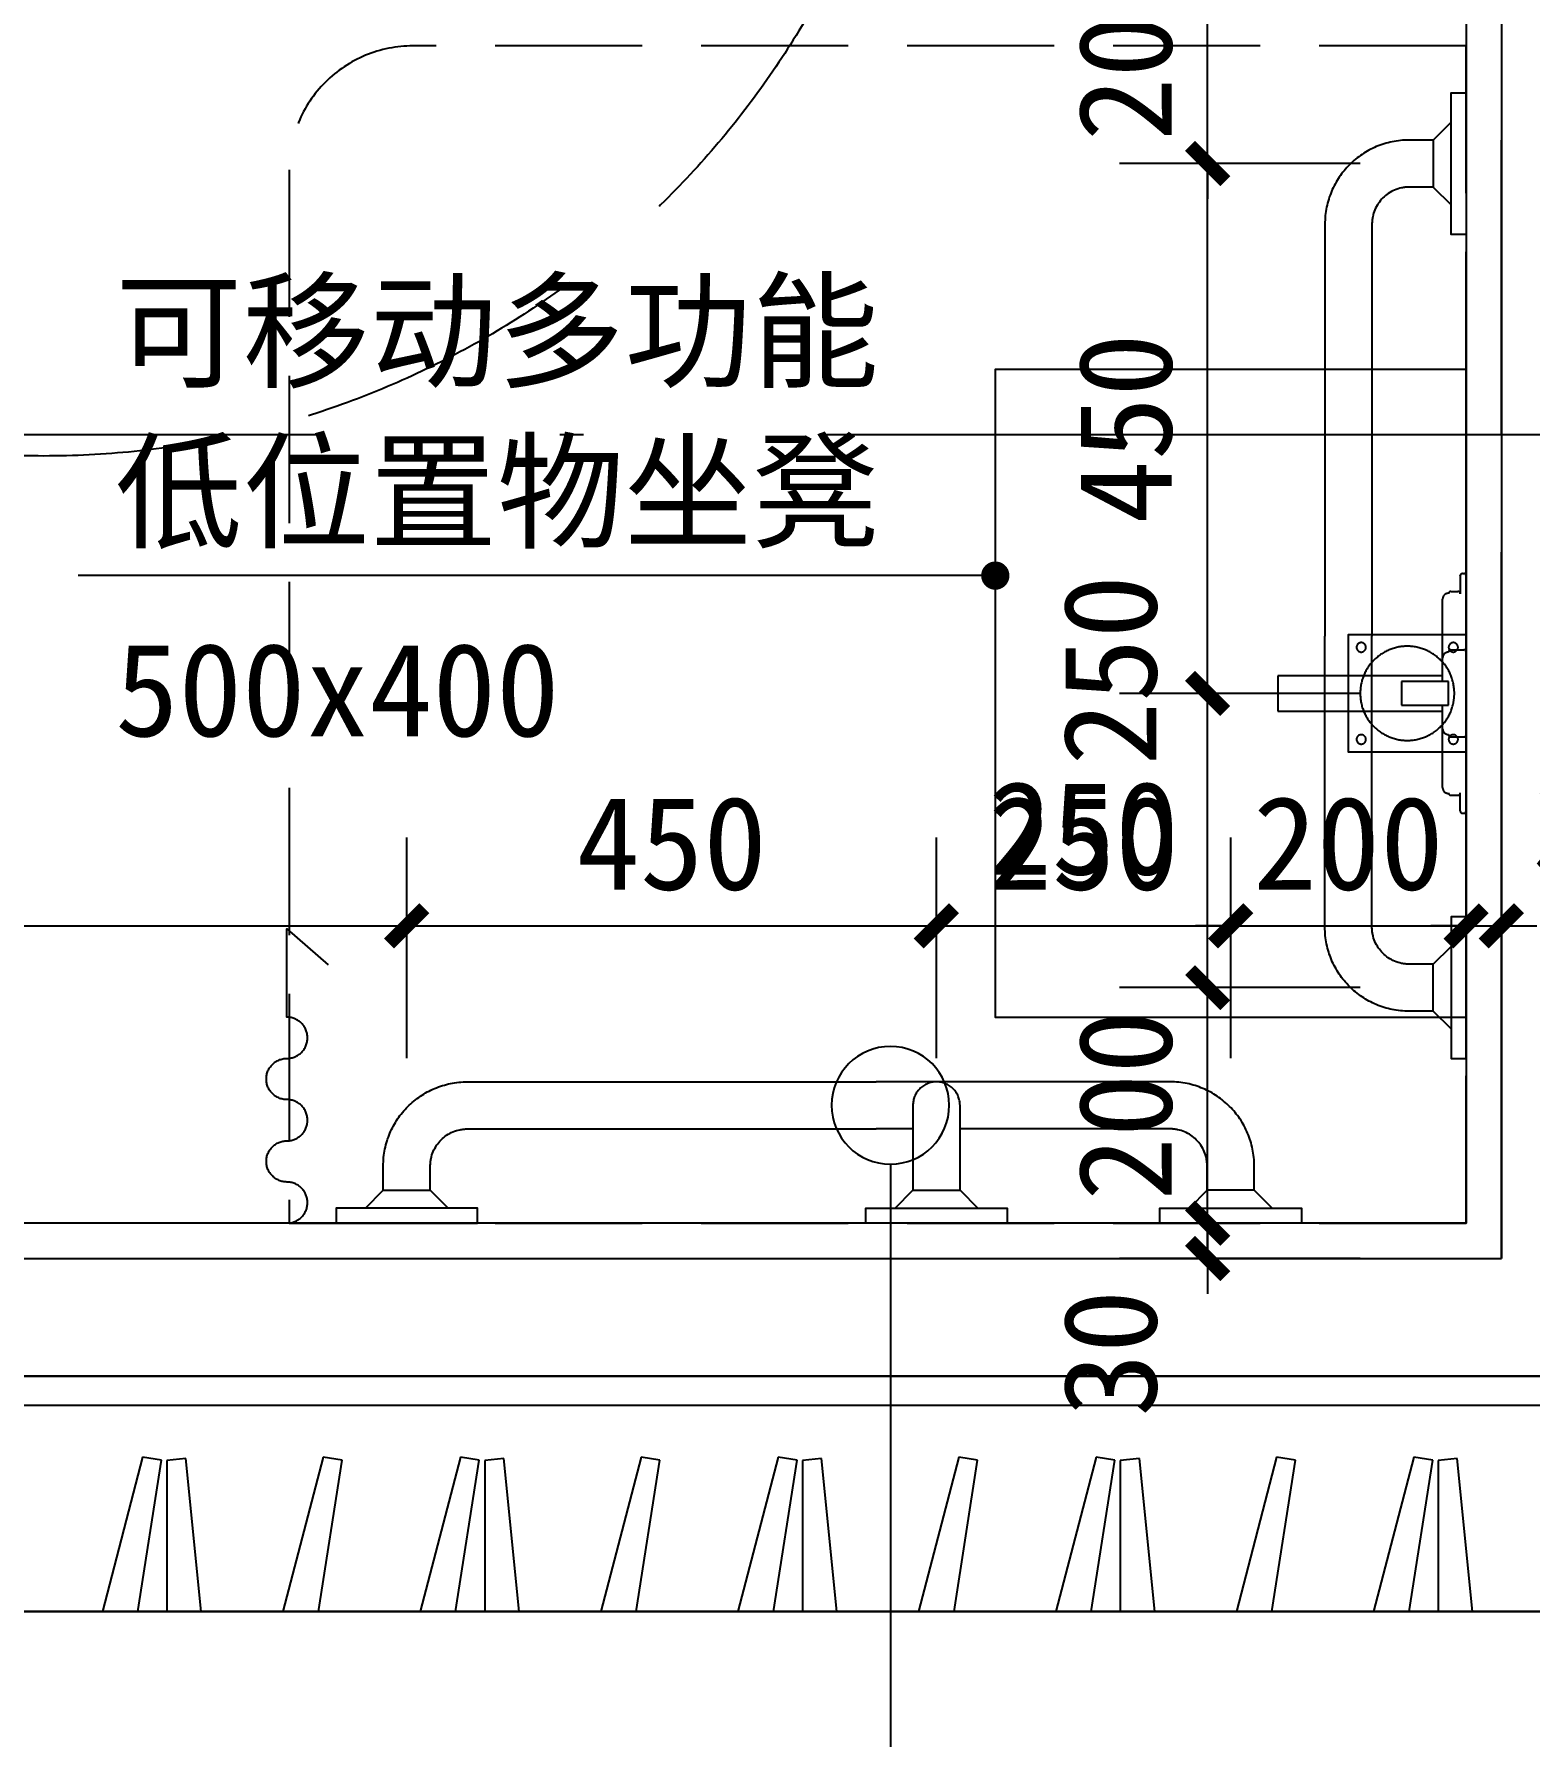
# Model space of a CAD drawing. Header units: millimetres. Extents: x -15 to 66915, y -15 to 18798.
# Drawn here: x 55834 to 57105, y 2516 to 3962 of the extents above; entities that cross this region are included whole.
import ezdxf
from ezdxf.xclip import XClip

# ---------------------------------------------------------------- set-up
doc = ezdxf.new("R2010")
doc.units = ezdxf.units.MM
doc.header["$LTSCALE"] = 1000
doc.header["$XCLIPFRAME"] = 2
for name, pattern in [('125-墙体-无障碍$0$DASH', [0.35, 0.25, -0.1]), ('3#-轴线$0$DOTE', [2.42, 2, -0.2, 0.02, -0.2]), ('5#-轴线$0$DOTE', [2.42, 2, -0.2, 0.02, -0.2]), ('DASH', [0.35, 0.25, -0.1])]:
    doc.linetypes.add(name, pattern=pattern)
doc.layers.get('Defpoints').update_dxf_attribs({"color": 4, "linetype": 'DASH'})
for name, color, linetype in [('125-墙体-无障碍$0$A-FLOR-OVHD', 171, '125-墙体-无障碍$0$DASH'), ('125-墙体-无障碍$0$A-FLOR-SPCL', 225, 'Continuous'), ('125-墙体-无障碍$0$A-WALL-BLOK', 131, 'Continuous'), ('125-墙体-无障碍$0$DS-HIGH CABINET', 30, 'Continuous'), ('125-墙体-无障碍$0$DS-HIGH CABINET--02', 35, 'Continuous'), ('125-墙体-无障碍$0$DS-NOTES', 8, 'Continuous'), ('3#-轴线$0$A-ANNO-DOTE', 10, '3#-轴线$0$DOTE'), ('5#-轴线$0$A-ANNO-DOTE', 10, '5#-轴线$0$DOTE'), ('厨卫大样-无障碍$0$A-ANNO-DIM-SYMB', 3, 'Continuous'), ('厨卫大样-无障碍$0$A-ANNO-IDEN', 3, 'Continuous'), ('厨卫大样-无障碍$0$A-ANNO-TEXT', 7, 'Continuous')]:
    doc.layers.add(name, color=color, linetype=linetype)
doc.styles.add('125-墙体-无障碍$0$_TCH_DIM_T3', font='')
doc.styles.add('125-墙体-无障碍$0$单元-己庚辛$0$C_卫生间_1#$0$WC_4#$0$1F-2#core$0$1F-2#core$0$Standard', font='gbenor.shx', dxfattribs={"bigfont": 'gbcbig.shx'})
doc.styles.add('厨卫大样-无障碍$0$_TCH_DIM', font='')
doc.styles.add('厨卫大样-无障碍$0$_TCH_DIM_T3', font='')
doc.styles.get('125-墙体-无障碍$0$_TCH_DIM_T3').set_extended_font_data('SimSun')
doc.styles.get('厨卫大样-无障碍$0$_TCH_DIM').set_extended_font_data('SimSun')
doc.styles.get('厨卫大样-无障碍$0$_TCH_DIM_T3').set_extended_font_data('SimSun')
doc.dimstyles.new('125-墙体-无障碍$0$_TCH_ARCH&&30', dxfattribs={"dimtxt": 79.303797, "dimasz": 30, "dimexe": 75, "dimexo": 90, "dimgap": 30, "dimtad": 1, "dimdec": 0, "dimzin": 0, "dimdsep": 46, "dimtxsty": '125-墙体-无障碍$0$_TCH_DIM_T3', "dimblk": '125-墙体-无障碍$0$_ArchTick', "dimcen": 0.09, "dimclrt": 7, "dimazin": 2, "dimtfac": 1, "dimtdec": 0, "dimtix": 1, "dimtmove": 2, "dimatfit": 3, "dimfxl": 100, "dimtolj": 1, "dimtzin": 0, "dimarcsym": 0})
doc.dimstyles.new('厨卫大样-无障碍$0$_TCH_ARCH&&30', dxfattribs={"dimtxt": 79.303797, "dimasz": 30, "dimexe": 75, "dimexo": 90, "dimgap": 30, "dimtad": 1, "dimdec": 0, "dimzin": 0, "dimdsep": 46, "dimtxsty": '厨卫大样-无障碍$0$_TCH_DIM_T3', "dimblk": '厨卫大样-无障碍$0$_ArchTick', "dimcen": 0.09, "dimclrt": 7, "dimazin": 2, "dimtfac": 1, "dimtdec": 0, "dimtix": 1, "dimtmove": 2, "dimatfit": 3, "dimfxl": 100, "dimtolj": 1, "dimtzin": 0, "dimarcsym": 0})

# ---------------------------------------------------------------- blocks, each defined once
blk = doc.blocks.new('3#-轴线')
at = {"layer": '3#-轴线$0$A-ANNO-DOTE'}
blk.add_lwpolyline([(-3000, -7100), (45757.3, -7100)], dxfattribs=at)
blk = doc.blocks.new('3#~5#楼$0$bghtrb')
blk.add_blockref('3#-轴线', (-21700, 0))
blk = doc.blocks.new('3#~5#楼')
ref = blk.add_blockref('3#~5#楼$0$bghtrb', (50041.1, 9822.2), dxfattribs=dict(xscale=-1))
XClip(ref).set_block_clipping_path([(-1200, -7200), (3050, -2800)])
blk = doc.blocks.new('125-墙体-无障碍$0$hs')
at = {"layer": '125-墙体-无障碍$0$A-FLOR-SPCL'}
for p, q in [((-99.8, 0), (99.8, 0)), ((-101.8, -3), (-101.8, -2)), ((-99.8, -5), (-100.2, -5)), ((-99.8, -5), (-84.6, -5)), ((-86.6, -13), (-86.6, -7)), ((-37, -13), (-37, -2)), ((37, -13), (37, -2)), ((99.8, -5), (84.6, -5)), ((86.6, -13), (86.6, -7)), ((101.8, -3), (101.8, -2)), ((-85, -15), (-85, -15)), ((-10, -20), (-80, -20)), ((-15, -20), (-15, -160)), ((-10, -15), (-10, -55)), ((10, -15), (-10, -15)), ((10, -55), (10, -15)), ((80, -20), (10, -20)), ((15, -160), (15, -20)), ((85, -15), (85, -15)), ((-10, -55), (10, -55)), ((-15, -160), (15, -160))]:
    blk.add_line(p, q, dxfattribs=at)
for centre, radius, start, end in [((-35, -2), 2, 90, 180), ((35, -2), 2, 360, 90), ((99.8, -2), 2, 0, 90), ((-99.8, -2), 2, 90, 180), ((-99.8, -3), 2, 180, 270), ((-84.6, -7), 2, 90, 180), ((-84.6, -13), 2, 180, 270), ((-35, -13), 2, 180, 270), ((35, -13), 2, 270, 360), ((84.6, -7), 2, 0, 90), ((84.6, -13), 2, 270, 0), ((99.8, -3), 2, 270, 0), ((-80, -15), 5, 180, 270), ((-30, -15), 5, 180, 270), ((30, -15), 5, 270, 360), ((80, -15), 5, 270, 0)]:
    blk.add_arc(centre, radius, start, end, dxfattribs=at)
blk = doc.blocks.new('125-墙体-无障碍$0$A$C446C3F73')
at = {"layer": '125-墙体-无障碍$0$A-FLOR-SPCL'}
blk.add_lwpolyline([(-50, -50), (50, -50), (50, 50), (-50, 50)], close=True, dxfattribs=at)
for centre, radius in [((-39.1, 39.1), 4), ((0, 0), 40), ((39.1, 39.1), 4), ((-39.1, -39.1), 4), ((39.1, -39.1), 4)]:
    blk.add_circle(centre, radius, dxfattribs=at)
blk = doc.blocks.new('*U409')
at = {"layer": '125-墙体-无障碍$0$DS-HIGH CABINET', "ltscale": 20}
blk.add_lwpolyline([(0, 0), (0, -550), (2200, -550), (2200, 0)], close=True, dxfattribs=at)
at = {"layer": '125-墙体-无障碍$0$DS-HIGH CABINET--02', "linetype": '125-墙体-无障碍$0$DASH', "ltscale": 300}
blk.add_lwpolyline([(20, -25), (20, -530), (2180, -530), (2180, -25)], close=True, dxfattribs=at)
for points in [[(945.6, -68.9), (846.9, -447.2), (867, -452.4), (929.8, -275), (961.6, -71.5), (945.6, -68.9)], [(966.2, -71.6), (966.2, -462.5), (986.9, -462.5), (1002.9, -275), (982.4, -70), (966.2, -71.6)], [(1099, -68.9), (1000.4, -447.2), (1020.4, -452.4), (1083.2, -275), (1115, -71.5), (1099, -68.9)], [(1215.6, -68.9), (1116.9, -447.2), (1137, -452.4), (1199.8, -275), (1231.6, -71.5), (1215.6, -68.9)], [(1236.2, -71.6), (1236.2, -462.5), (1256.9, -462.5), (1272.9, -275), (1252.4, -70), (1236.2, -71.6)], [(1369, -68.9), (1270.4, -447.2), (1290.4, -452.4), (1353.2, -275), (1385, -71.5), (1369, -68.9)], [(1485.6, -68.9), (1386.9, -447.2), (1407, -452.4), (1469.8, -275), (1501.6, -71.5), (1485.6, -68.9)], [(1506.2, -71.6), (1506.2, -462.5), (1526.9, -462.5), (1542.9, -275), (1522.4, -70), (1506.2, -71.6)], [(1639, -68.9), (1540.4, -447.2), (1560.4, -452.4), (1623.2, -275), (1655, -71.5), (1639, -68.9)], [(1755.6, -68.9), (1656.9, -447.2), (1677, -452.4), (1739.8, -275), (1771.6, -71.5), (1755.6, -68.9)], [(1776.2, -71.6), (1776.2, -462.5), (1796.9, -462.5), (1812.9, -275), (1792.4, -70), (1776.2, -71.6)], [(1909, -68.9), (1810.4, -447.2), (1830.4, -452.4), (1893.2, -275), (1925, -71.5), (1909, -68.9)], [(2025.6, -68.9), (1926.9, -447.2), (1947, -452.4), (2009.8, -275), (2041.6, -71.5), (2025.6, -68.9)], [(2046.2, -71.6), (2046.2, -462.5), (2066.9, -462.5), (2082.9, -275), (2062.4, -70), (2046.2, -71.6)], [(2179, -68.9), (2080.4, -447.2), (2100.4, -452.4), (2163.2, -275), (2195, -71.5), (2179, -68.9)]]:
    blk.add_lwpolyline(points, dxfattribs=at)
blk = doc.blocks.new('125-墙体-无障碍$0$_ArchTick')
at = {"color": 0, "linetype": 'ByBlock', "const_width": 0.4}
blk.add_lwpolyline([(-0.5, -0.5), (0.5, 0.5)], dxfattribs=at)
blk = doc.blocks.new('*D1349')
at = {"layer": 'Defpoints', "color": 0, "lineweight": -2, "transparency": 16777216}
for p, q in [((180, -7630), (180, -7442.5)), ((1270, -7630), (1270, -7442.5)), ((180, -7517.5), (1270, -7517.5))]:
    blk.add_line(p, q, dxfattribs=at)
at = {"layer": 'Defpoints', "color": 0, "transparency": 16777216}
for p in [(1270, -7517.5), (180, -7720), (1270, -7720)]:
    blk.add_point(p, dxfattribs=at)
at = {"layer": 'Defpoints', "color": 0, "lineweight": -2, "transparency": 16777216, "xscale": 30, "yscale": 30, "zscale": 30, "rotation": 180}
blk.add_blockref('125-墙体-无障碍$0$_ArchTick', (180, -7517.5), dxfattribs=at)
at = {"layer": 'Defpoints', "color": 0, "lineweight": -2, "transparency": 16777216, "xscale": 30, "yscale": 30, "zscale": 30}
blk.add_blockref('125-墙体-无障碍$0$_ArchTick', (1270, -7517.5), dxfattribs=at)
at = {"layer": 'Defpoints', "color": 7, "transparency": 16777216, "insert": (725, -7447.8), "char_height": 79.3, "attachment_point": 5, "style": '125-墙体-无障碍$0$_TCH_DIM_T3'}
blk.add_mtext('\\A1;1090', dxfattribs=at)
blk = doc.blocks.new('*D1350')
at = {"layer": 'Defpoints', "color": 0, "lineweight": -2, "transparency": 16777216}
for p, q in [((1270, -7630), (1270, -7442.5)), ((1720, -7630), (1720, -7442.5)), ((1270, -7517.5), (1720, -7517.5))]:
    blk.add_line(p, q, dxfattribs=at)
at = {"layer": 'Defpoints', "color": 0, "transparency": 16777216}
for p in [(1720, -7517.5), (1270, -7720), (1720, -7720)]:
    blk.add_point(p, dxfattribs=at)
at = {"layer": 'Defpoints', "color": 0, "lineweight": -2, "transparency": 16777216, "xscale": 30, "yscale": 30, "zscale": 30, "rotation": 180}
blk.add_blockref('125-墙体-无障碍$0$_ArchTick', (1270, -7517.5), dxfattribs=at)
at = {"layer": 'Defpoints', "color": 0, "lineweight": -2, "transparency": 16777216, "xscale": 30, "yscale": 30, "zscale": 30}
blk.add_blockref('125-墙体-无障碍$0$_ArchTick', (1720, -7517.5), dxfattribs=at)
at = {"layer": 'Defpoints', "color": 7, "transparency": 16777216, "insert": (1495, -7447.8), "char_height": 79.3, "attachment_point": 5, "style": '125-墙体-无障碍$0$_TCH_DIM_T3'}
blk.add_mtext('\\A1;450', dxfattribs=at)
blk = doc.blocks.new('*D1351')
at = {"layer": 'Defpoints', "color": 0, "lineweight": -2, "transparency": 16777216}
for p, q in [((1720, -7630), (1720, -7442.5)), ((1970, -7630), (1970, -7442.5)), ((1720, -7517.5), (1970, -7517.5))]:
    blk.add_line(p, q, dxfattribs=at)
at = {"layer": 'Defpoints', "color": 0, "transparency": 16777216}
for p in [(1970, -7517.5), (1720, -7720), (1970, -7720)]:
    blk.add_point(p, dxfattribs=at)
at = {"layer": 'Defpoints', "color": 0, "lineweight": -2, "transparency": 16777216, "xscale": 30, "yscale": 30, "zscale": 30, "rotation": 180}
blk.add_blockref('125-墙体-无障碍$0$_ArchTick', (1720, -7517.5), dxfattribs=at)
at = {"layer": 'Defpoints', "color": 0, "lineweight": -2, "transparency": 16777216, "xscale": 30, "yscale": 30, "zscale": 30}
blk.add_blockref('125-墙体-无障碍$0$_ArchTick', (1970, -7517.5), dxfattribs=at)
at = {"layer": 'Defpoints', "color": 7, "transparency": 16777216, "insert": (1845, -7447.8), "char_height": 79.3, "attachment_point": 5, "style": '125-墙体-无障碍$0$_TCH_DIM_T3'}
blk.add_mtext('\\A1;250', dxfattribs=at)
blk = doc.blocks.new('*D1352')
at = {"layer": 'Defpoints', "color": 0, "lineweight": -2, "transparency": 16777216}
for p, q in [((1970, -7630), (1970, -7442.5)), ((2170, -7630), (2170, -7442.5)), ((1970, -7517.5), (1940, -7517.5)), ((1970, -7517.5), (2170, -7517.5)), ((2170, -7517.5), (2200, -7517.5))]:
    blk.add_line(p, q, dxfattribs=at)
at = {"layer": 'Defpoints', "color": 0, "transparency": 16777216}
for p in [(2170, -7517.5), (1970, -7720), (2170, -7720)]:
    blk.add_point(p, dxfattribs=at)
at = {"layer": 'Defpoints', "color": 0, "lineweight": -2, "transparency": 16777216, "xscale": 30, "yscale": 30, "zscale": 30}
blk.add_blockref('125-墙体-无障碍$0$_ArchTick', (1970, -7517.5), dxfattribs=at)
at = {"layer": 'Defpoints', "color": 0, "lineweight": -2, "transparency": 16777216, "xscale": 30, "yscale": 30, "zscale": 30, "rotation": 180}
blk.add_blockref('125-墙体-无障碍$0$_ArchTick', (2170, -7517.5), dxfattribs=at)
at = {"layer": 'Defpoints', "color": 7, "transparency": 16777216, "insert": (2070, -7447.8), "char_height": 79.3, "attachment_point": 5, "style": '125-墙体-无障碍$0$_TCH_DIM_T3'}
blk.add_mtext('\\A1;200', dxfattribs=at)
blk = doc.blocks.new('*D1353')
at = {"layer": 'Defpoints', "color": 0, "lineweight": -2, "transparency": 16777216}
for p, q in [((2170, -7630), (2170, -7442.5)), ((2200, -7630), (2200, -7442.5)), ((2170, -7517.5), (2140, -7517.5)), ((2170, -7517.5), (2200, -7517.5)), ((2200, -7517.5), (2230, -7517.5))]:
    blk.add_line(p, q, dxfattribs=at)
at = {"layer": 'Defpoints', "color": 0, "transparency": 16777216}
for p in [(2200, -7517.5), (2170, -7720), (2200, -7720)]:
    blk.add_point(p, dxfattribs=at)
at = {"layer": 'Defpoints', "color": 0, "lineweight": -2, "transparency": 16777216, "xscale": 30, "yscale": 30, "zscale": 30}
blk.add_blockref('125-墙体-无障碍$0$_ArchTick', (2170, -7517.5), dxfattribs=at)
at = {"layer": 'Defpoints', "color": 0, "lineweight": -2, "transparency": 16777216, "xscale": 30, "yscale": 30, "zscale": 30, "rotation": 180}
blk.add_blockref('125-墙体-无障碍$0$_ArchTick', (2200, -7517.5), dxfattribs=at)
at = {"layer": 'Defpoints', "color": 7, "transparency": 16777216, "insert": (2280.5, -7435), "char_height": 79.3, "attachment_point": 5, "style": '125-墙体-无障碍$0$_TCH_DIM_T3'}
blk.add_mtext('\\A1;30', dxfattribs=at)
blk = doc.blocks.new('*D1354')
at = {"layer": 'Defpoints', "color": 0, "lineweight": -2, "transparency": 16777216}
for p, q in [((1950.4, -7770), (1950.4, -7740)), ((2080, -7770), (1875.4, -7770)), ((1950.4, -7800), (1950.4, -7770)), ((2080, -7800), (1875.4, -7800)), ((1950.4, -7800), (1950.4, -7830))]:
    blk.add_line(p, q, dxfattribs=at)
at = {"layer": 'Defpoints', "color": 0, "transparency": 16777216}
for p in [(1950.4, -7770), (2170, -7770), (2170, -7800)]:
    blk.add_point(p, dxfattribs=at)
at = {"layer": 'Defpoints', "color": 0, "lineweight": -2, "transparency": 16777216, "xscale": 30, "yscale": 30, "zscale": 30}
for p, rotation in [((1950.4, -7770), 270), ((1950.4, -7800), 90)]:
    blk.add_blockref('125-墙体-无障碍$0$_ArchTick', p, dxfattribs=dict(at, rotation=rotation))
at = {"layer": 'Defpoints', "color": 7, "transparency": 16777216, "insert": (1867.9, -7880.5), "char_height": 79.3, "attachment_point": 5, "rotation": 90, "style": '125-墙体-无障碍$0$_TCH_DIM_T3'}
blk.add_mtext('\\A1;30', dxfattribs=at)
blk = doc.blocks.new('*D1355')
at = {"layer": 'Defpoints', "color": 0, "lineweight": -2, "transparency": 16777216}
for p, q in [((1950.4, -7570), (1950.4, -7540)), ((2080, -7570), (1875.4, -7570)), ((1950.4, -7770), (1950.4, -7570)), ((2080, -7770), (1875.4, -7770)), ((1950.4, -7770), (1950.4, -7800))]:
    blk.add_line(p, q, dxfattribs=at)
at = {"layer": 'Defpoints', "color": 0, "transparency": 16777216}
for p in [(1950.4, -7570), (2170, -7570), (2170, -7770)]:
    blk.add_point(p, dxfattribs=at)
at = {"layer": 'Defpoints', "color": 0, "lineweight": -2, "transparency": 16777216, "xscale": 30, "yscale": 30, "zscale": 30}
for p, rotation in [((1950.4, -7570), 270), ((1950.4, -7770), 90)]:
    blk.add_blockref('125-墙体-无障碍$0$_ArchTick', p, dxfattribs=dict(at, rotation=rotation))
at = {"layer": 'Defpoints', "color": 7, "transparency": 16777216, "insert": (1880.8, -7670), "char_height": 79.3, "attachment_point": 5, "rotation": 90, "style": '125-墙体-无障碍$0$_TCH_DIM_T3'}
blk.add_mtext('\\A1;200', dxfattribs=at)
blk = doc.blocks.new('*D1356')
at = {"layer": 'Defpoints', "color": 0, "lineweight": -2, "transparency": 16777216}
for p, q in [((2080, -7320), (1875.4, -7320)), ((1950.4, -7570), (1950.4, -7320)), ((2080, -7570), (1875.4, -7570))]:
    blk.add_line(p, q, dxfattribs=at)
at = {"layer": 'Defpoints', "color": 0, "transparency": 16777216}
for p in [(1950.4, -7320), (2170, -7320), (2170, -7570)]:
    blk.add_point(p, dxfattribs=at)
at = {"layer": 'Defpoints', "color": 0, "lineweight": -2, "transparency": 16777216, "xscale": 30, "yscale": 30, "zscale": 30}
for p, rotation in [((1950.4, -7320), 90), ((1950.4, -7570), 270)]:
    blk.add_blockref('125-墙体-无障碍$0$_ArchTick', p, dxfattribs=dict(at, rotation=rotation))
at = {"layer": 'Defpoints', "color": 7, "transparency": 16777216, "insert": (1867.9, -7300.4), "char_height": 79.3, "attachment_point": 5, "rotation": 90, "style": '125-墙体-无障碍$0$_TCH_DIM_T3'}
blk.add_mtext('\\A1;250', dxfattribs=at)
blk = doc.blocks.new('*D1357')
at = {"layer": 'Defpoints', "color": 0, "lineweight": -2, "transparency": 16777216}
for p, q in [((2080, -6870), (1875.4, -6870)), ((1950.4, -7320), (1950.4, -6870)), ((2080, -7320), (1875.4, -7320))]:
    blk.add_line(p, q, dxfattribs=at)
at = {"layer": 'Defpoints', "color": 0, "transparency": 16777216}
for p in [(1950.4, -6870), (2170, -6870), (2170, -7320)]:
    blk.add_point(p, dxfattribs=at)
at = {"layer": 'Defpoints', "color": 0, "lineweight": -2, "transparency": 16777216, "xscale": 30, "yscale": 30, "zscale": 30}
for p, rotation in [((1950.4, -6870), 90), ((1950.4, -7320), 270)]:
    blk.add_blockref('125-墙体-无障碍$0$_ArchTick', p, dxfattribs=dict(at, rotation=rotation))
at = {"layer": 'Defpoints', "color": 7, "transparency": 16777216, "insert": (1880.8, -7095), "char_height": 79.3, "attachment_point": 5, "rotation": 90, "style": '125-墙体-无障碍$0$_TCH_DIM_T3'}
blk.add_mtext('\\A1;450', dxfattribs=at)
blk = doc.blocks.new('*D1358')
at = {"layer": 'Defpoints', "color": 0, "lineweight": -2, "transparency": 16777216}
for p, q in [((1950.4, -6670), (1950.4, -6640)), ((2080, -6670), (1875.4, -6670)), ((1950.4, -6870), (1950.4, -6670)), ((2080, -6870), (1875.4, -6870)), ((1950.4, -6870), (1950.4, -6900))]:
    blk.add_line(p, q, dxfattribs=at)
at = {"layer": 'Defpoints', "color": 0, "transparency": 16777216}
for p in [(1950.4, -6670), (2170, -6670), (2170, -6870)]:
    blk.add_point(p, dxfattribs=at)
at = {"layer": 'Defpoints', "color": 0, "lineweight": -2, "transparency": 16777216, "xscale": 30, "yscale": 30, "zscale": 30}
for p, rotation in [((1950.4, -6670), 270), ((1950.4, -6870), 90)]:
    blk.add_blockref('125-墙体-无障碍$0$_ArchTick', p, dxfattribs=dict(at, rotation=rotation))
at = {"layer": 'Defpoints', "color": 7, "transparency": 16777216, "insert": (1880.8, -6770), "char_height": 79.3, "attachment_point": 5, "rotation": 90, "style": '125-墙体-无障碍$0$_TCH_DIM_T3'}
blk.add_mtext('\\A1;200', dxfattribs=at)
blk = doc.blocks.new('5#-轴线')
at = {"layer": '5#-轴线$0$A-ANNO-DOTE'}
blk.add_lwpolyline([(-6700, -7100), (24100, -7100)], dxfattribs=at)
blk = doc.blocks.new('厨卫大样-无障碍$0$_ArchTick')
at = {"color": 0, "linetype": 'ByBlock', "const_width": 0.4}
blk.add_lwpolyline([(-0.5, -0.5), (0.5, 0.5)], dxfattribs=at)
blk = doc.blocks.new('*D1315')
at = {"layer": 'Defpoints', "color": 0, "transparency": 16777216}
for p in [(56151.1, 3204.7), (55061.1, 3002.2), (56151.1, 3002.2)]:
    blk.add_point(p, dxfattribs=at)
at = {"layer": '厨卫大样-无障碍$0$A-ANNO-IDEN', "color": 0, "lineweight": -2, "transparency": 16777216}
for p, q in [((55061.1, 3092.2), (55061.1, 3279.7)), ((56151.1, 3092.2), (56151.1, 3279.7)), ((55061.1, 3204.7), (56151.1, 3204.7))]:
    blk.add_line(p, q, dxfattribs=at)
at = {"layer": '厨卫大样-无障碍$0$A-ANNO-IDEN', "color": 0, "lineweight": -2, "transparency": 16777216, "xscale": 30, "yscale": 30, "zscale": 30, "rotation": 180}
blk.add_blockref('厨卫大样-无障碍$0$_ArchTick', (55061.1, 3204.7), dxfattribs=at)
at = {"layer": '厨卫大样-无障碍$0$A-ANNO-IDEN', "color": 0, "lineweight": -2, "transparency": 16777216, "xscale": 30, "yscale": 30, "zscale": 30}
blk.add_blockref('厨卫大样-无障碍$0$_ArchTick', (56151.1, 3204.7), dxfattribs=at)
at = {"layer": '厨卫大样-无障碍$0$A-ANNO-IDEN', "color": 7, "transparency": 16777216, "insert": (55606.1, 3274.4), "char_height": 79.3, "attachment_point": 5, "style": '厨卫大样-无障碍$0$_TCH_DIM_T3'}
blk.add_mtext('\\A1;1090', dxfattribs=at)
blk = doc.blocks.new('*D1316')
at = {"layer": 'Defpoints', "color": 0, "transparency": 16777216}
for p in [(56601.1, 3204.7), (56151.1, 3002.2), (56601.1, 3002.2)]:
    blk.add_point(p, dxfattribs=at)
at = {"layer": '厨卫大样-无障碍$0$A-ANNO-IDEN', "color": 0, "lineweight": -2, "transparency": 16777216}
for p, q in [((56151.1, 3092.2), (56151.1, 3279.7)), ((56601.1, 3092.2), (56601.1, 3279.7)), ((56151.1, 3204.7), (56601.1, 3204.7))]:
    blk.add_line(p, q, dxfattribs=at)
at = {"layer": '厨卫大样-无障碍$0$A-ANNO-IDEN', "color": 0, "lineweight": -2, "transparency": 16777216, "xscale": 30, "yscale": 30, "zscale": 30, "rotation": 180}
blk.add_blockref('厨卫大样-无障碍$0$_ArchTick', (56151.1, 3204.7), dxfattribs=at)
at = {"layer": '厨卫大样-无障碍$0$A-ANNO-IDEN', "color": 0, "lineweight": -2, "transparency": 16777216, "xscale": 30, "yscale": 30, "zscale": 30}
blk.add_blockref('厨卫大样-无障碍$0$_ArchTick', (56601.1, 3204.7), dxfattribs=at)
at = {"layer": '厨卫大样-无障碍$0$A-ANNO-IDEN', "color": 7, "transparency": 16777216, "insert": (56376.1, 3274.4), "char_height": 79.3, "attachment_point": 5, "style": '厨卫大样-无障碍$0$_TCH_DIM_T3'}
blk.add_mtext('\\A1;450', dxfattribs=at)
blk = doc.blocks.new('*D1317')
at = {"layer": 'Defpoints', "color": 0, "transparency": 16777216}
for p in [(56851.1, 3204.7), (56601.1, 3002.2), (56851.1, 3002.2)]:
    blk.add_point(p, dxfattribs=at)
at = {"layer": '厨卫大样-无障碍$0$A-ANNO-IDEN', "color": 0, "lineweight": -2, "transparency": 16777216}
for p, q in [((56601.1, 3092.2), (56601.1, 3279.7)), ((56851.1, 3092.2), (56851.1, 3279.7)), ((56601.1, 3204.7), (56851.1, 3204.7))]:
    blk.add_line(p, q, dxfattribs=at)
at = {"layer": '厨卫大样-无障碍$0$A-ANNO-IDEN', "color": 0, "lineweight": -2, "transparency": 16777216, "xscale": 30, "yscale": 30, "zscale": 30, "rotation": 180}
blk.add_blockref('厨卫大样-无障碍$0$_ArchTick', (56601.1, 3204.7), dxfattribs=at)
at = {"layer": '厨卫大样-无障碍$0$A-ANNO-IDEN', "color": 0, "lineweight": -2, "transparency": 16777216, "xscale": 30, "yscale": 30, "zscale": 30}
blk.add_blockref('厨卫大样-无障碍$0$_ArchTick', (56851.1, 3204.7), dxfattribs=at)
at = {"layer": '厨卫大样-无障碍$0$A-ANNO-IDEN', "color": 7, "transparency": 16777216, "insert": (56726, 3287.2), "char_height": 79.3, "attachment_point": 5, "style": '厨卫大样-无障碍$0$_TCH_DIM_T3'}
blk.add_mtext('\\A1;250', dxfattribs=at)
blk = doc.blocks.new('*D1318')
at = {"layer": 'Defpoints', "color": 0, "transparency": 16777216}
for p in [(57051.1, 3204.7), (56851.1, 3002.2), (57051.1, 3002.2)]:
    blk.add_point(p, dxfattribs=at)
at = {"layer": '厨卫大样-无障碍$0$A-ANNO-IDEN', "color": 0, "lineweight": -2, "transparency": 16777216}
for p, q in [((56851.1, 3092.2), (56851.1, 3279.7)), ((57051.1, 3092.2), (57051.1, 3279.7)), ((56851.1, 3204.7), (56821.1, 3204.7)), ((56851.1, 3204.7), (57051.1, 3204.7)), ((57051.1, 3204.7), (57081.1, 3204.7))]:
    blk.add_line(p, q, dxfattribs=at)
at = {"layer": '厨卫大样-无障碍$0$A-ANNO-IDEN', "color": 0, "lineweight": -2, "transparency": 16777216, "xscale": 30, "yscale": 30, "zscale": 30}
blk.add_blockref('厨卫大样-无障碍$0$_ArchTick', (56851.1, 3204.7), dxfattribs=at)
at = {"layer": '厨卫大样-无障碍$0$A-ANNO-IDEN', "color": 0, "lineweight": -2, "transparency": 16777216, "xscale": 30, "yscale": 30, "zscale": 30, "rotation": 180}
blk.add_blockref('厨卫大样-无障碍$0$_ArchTick', (57051.1, 3204.7), dxfattribs=at)
at = {"layer": '厨卫大样-无障碍$0$A-ANNO-IDEN', "color": 7, "transparency": 16777216, "insert": (56951.1, 3274.4), "char_height": 79.3, "attachment_point": 5, "style": '厨卫大样-无障碍$0$_TCH_DIM_T3'}
blk.add_mtext('\\A1;200', dxfattribs=at)
blk = doc.blocks.new('*D1319')
at = {"layer": 'Defpoints', "color": 0, "transparency": 16777216}
for p in [(57081.1, 3204.7), (57051.1, 3002.2), (57081.1, 3002.2)]:
    blk.add_point(p, dxfattribs=at)
at = {"layer": '厨卫大样-无障碍$0$A-ANNO-IDEN', "color": 0, "lineweight": -2, "transparency": 16777216}
for p, q in [((57051.1, 3092.2), (57051.1, 3279.7)), ((57081.1, 3092.2), (57081.1, 3279.7)), ((57051.1, 3204.7), (57021.1, 3204.7)), ((57051.1, 3204.7), (57081.1, 3204.7)), ((57081.1, 3204.7), (57111.1, 3204.7))]:
    blk.add_line(p, q, dxfattribs=at)
at = {"layer": '厨卫大样-无障碍$0$A-ANNO-IDEN', "color": 0, "lineweight": -2, "transparency": 16777216, "xscale": 30, "yscale": 30, "zscale": 30}
blk.add_blockref('厨卫大样-无障碍$0$_ArchTick', (57051.1, 3204.7), dxfattribs=at)
at = {"layer": '厨卫大样-无障碍$0$A-ANNO-IDEN', "color": 0, "lineweight": -2, "transparency": 16777216, "xscale": 30, "yscale": 30, "zscale": 30, "rotation": 180}
blk.add_blockref('厨卫大样-无障碍$0$_ArchTick', (57081.1, 3204.7), dxfattribs=at)
at = {"layer": '厨卫大样-无障碍$0$A-ANNO-IDEN', "color": 7, "transparency": 16777216, "insert": (57161.6, 3287.2), "char_height": 79.3, "attachment_point": 5, "style": '厨卫大样-无障碍$0$_TCH_DIM_T3'}
blk.add_mtext('\\A1;30', dxfattribs=at)
blk = doc.blocks.new('*D1320')
at = {"layer": 'Defpoints', "color": 0, "transparency": 16777216}
for p in [(56831.5, 2952.2), (57051.1, 2952.2), (57051.1, 2922.2)]:
    blk.add_point(p, dxfattribs=at)
at = {"layer": '厨卫大样-无障碍$0$A-ANNO-IDEN', "color": 0, "lineweight": -2, "transparency": 16777216}
for p, q in [((56831.5, 2952.2), (56831.5, 2982.2)), ((56961.1, 2952.2), (56756.5, 2952.2)), ((56831.5, 2922.2), (56831.5, 2952.2)), ((56961.1, 2922.2), (56756.5, 2922.2)), ((56831.5, 2922.2), (56831.5, 2892.2))]:
    blk.add_line(p, q, dxfattribs=at)
at = {"layer": '厨卫大样-无障碍$0$A-ANNO-IDEN', "color": 0, "lineweight": -2, "transparency": 16777216, "xscale": 30, "yscale": 30, "zscale": 30}
for p, rotation in [((56831.5, 2952.2), 270), ((56831.5, 2922.2), 90)]:
    blk.add_blockref('厨卫大样-无障碍$0$_ArchTick', p, dxfattribs=dict(at, rotation=rotation))
at = {"layer": '厨卫大样-无障碍$0$A-ANNO-IDEN', "color": 7, "transparency": 16777216, "insert": (56749, 2841.7), "char_height": 79.3, "attachment_point": 5, "rotation": 90, "style": '厨卫大样-无障碍$0$_TCH_DIM_T3'}
blk.add_mtext('\\A1;30', dxfattribs=at)
blk = doc.blocks.new('*D1321')
at = {"layer": 'Defpoints', "color": 0, "transparency": 16777216}
for p in [(56831.5, 3152.2), (57051.1, 3152.2), (57051.1, 2952.2)]:
    blk.add_point(p, dxfattribs=at)
at = {"layer": '厨卫大样-无障碍$0$A-ANNO-IDEN', "color": 0, "lineweight": -2, "transparency": 16777216}
for p, q in [((56831.5, 3152.2), (56831.5, 3182.2)), ((56961.1, 3152.2), (56756.5, 3152.2)), ((56831.5, 2952.2), (56831.5, 3152.2)), ((56961.1, 2952.2), (56756.5, 2952.2)), ((56831.5, 2952.2), (56831.5, 2922.2))]:
    blk.add_line(p, q, dxfattribs=at)
at = {"layer": '厨卫大样-无障碍$0$A-ANNO-IDEN', "color": 0, "lineweight": -2, "transparency": 16777216, "xscale": 30, "yscale": 30, "zscale": 30}
for p, rotation in [((56831.5, 3152.2), 270), ((56831.5, 2952.2), 90)]:
    blk.add_blockref('厨卫大样-无障碍$0$_ArchTick', p, dxfattribs=dict(at, rotation=rotation))
at = {"layer": '厨卫大样-无障碍$0$A-ANNO-IDEN', "color": 7, "transparency": 16777216, "insert": (56761.8, 3052.2), "char_height": 79.3, "attachment_point": 5, "rotation": 90, "style": '厨卫大样-无障碍$0$_TCH_DIM_T3'}
blk.add_mtext('\\A1;200', dxfattribs=at)
blk = doc.blocks.new('*D1322')
at = {"layer": 'Defpoints', "color": 0, "transparency": 16777216}
for p in [(56831.5, 3402.2), (57051.1, 3402.2), (57051.1, 3152.2)]:
    blk.add_point(p, dxfattribs=at)
at = {"layer": '厨卫大样-无障碍$0$A-ANNO-IDEN', "color": 0, "lineweight": -2, "transparency": 16777216}
for p, q in [((56961.1, 3402.2), (56756.5, 3402.2)), ((56831.5, 3152.2), (56831.5, 3402.2)), ((56961.1, 3152.2), (56756.5, 3152.2))]:
    blk.add_line(p, q, dxfattribs=at)
at = {"layer": '厨卫大样-无障碍$0$A-ANNO-IDEN', "color": 0, "lineweight": -2, "transparency": 16777216, "xscale": 30, "yscale": 30, "zscale": 30}
for p, rotation in [((56831.5, 3402.2), 90), ((56831.5, 3152.2), 270)]:
    blk.add_blockref('厨卫大样-无障碍$0$_ArchTick', p, dxfattribs=dict(at, rotation=rotation))
at = {"layer": '厨卫大样-无障碍$0$A-ANNO-IDEN', "color": 7, "transparency": 16777216, "insert": (56749, 3422), "char_height": 79.3, "attachment_point": 5, "rotation": 90, "style": '厨卫大样-无障碍$0$_TCH_DIM_T3'}
blk.add_mtext('\\A1;250', dxfattribs=at)
blk = doc.blocks.new('*D1323')
at = {"layer": 'Defpoints', "color": 0, "transparency": 16777216}
for p in [(56831.5, 3852.2), (57051.1, 3852.2), (57051.1, 3402.2)]:
    blk.add_point(p, dxfattribs=at)
at = {"layer": '厨卫大样-无障碍$0$A-ANNO-IDEN', "color": 0, "lineweight": -2, "transparency": 16777216}
for p, q in [((56961.1, 3852.2), (56756.5, 3852.2)), ((56831.5, 3402.2), (56831.5, 3852.2)), ((56961.1, 3402.2), (56756.5, 3402.2))]:
    blk.add_line(p, q, dxfattribs=at)
at = {"layer": '厨卫大样-无障碍$0$A-ANNO-IDEN', "color": 0, "lineweight": -2, "transparency": 16777216, "xscale": 30, "yscale": 30, "zscale": 30}
for p, rotation in [((56831.5, 3852.2), 90), ((56831.5, 3402.2), 270)]:
    blk.add_blockref('厨卫大样-无障碍$0$_ArchTick', p, dxfattribs=dict(at, rotation=rotation))
at = {"layer": '厨卫大样-无障碍$0$A-ANNO-IDEN', "color": 7, "transparency": 16777216, "insert": (56761.8, 3627.2), "char_height": 79.3, "attachment_point": 5, "rotation": 90, "style": '厨卫大样-无障碍$0$_TCH_DIM_T3'}
blk.add_mtext('\\A1;450', dxfattribs=at)
blk = doc.blocks.new('*D1324')
at = {"layer": 'Defpoints', "color": 0, "transparency": 16777216}
for p in [(56831.5, 4052.2), (57051.1, 4052.2), (57051.1, 3852.2)]:
    blk.add_point(p, dxfattribs=at)
at = {"layer": '厨卫大样-无障碍$0$A-ANNO-IDEN', "color": 0, "lineweight": -2, "transparency": 16777216}
for p, q in [((56831.5, 4052.2), (56831.5, 4082.2)), ((56961.1, 4052.2), (56756.5, 4052.2)), ((56831.5, 3852.2), (56831.5, 4052.2)), ((56961.1, 3852.2), (56756.5, 3852.2)), ((56831.5, 3852.2), (56831.5, 3822.2))]:
    blk.add_line(p, q, dxfattribs=at)
at = {"layer": '厨卫大样-无障碍$0$A-ANNO-IDEN', "color": 0, "lineweight": -2, "transparency": 16777216, "xscale": 30, "yscale": 30, "zscale": 30}
for p, rotation in [((56831.5, 4052.2), 270), ((56831.5, 3852.2), 90)]:
    blk.add_blockref('厨卫大样-无障碍$0$_ArchTick', p, dxfattribs=dict(at, rotation=rotation))
at = {"layer": '厨卫大样-无障碍$0$A-ANNO-IDEN', "color": 7, "transparency": 16777216, "insert": (56761.8, 3952.2), "char_height": 79.3, "attachment_point": 5, "rotation": 90, "style": '厨卫大样-无障碍$0$_TCH_DIM_T3'}
blk.add_mtext('\\A1;200', dxfattribs=at)
blk = doc.blocks.new('125-墙体-无障碍$0$125-WZA')
at = {"layer": '125-墙体-无障碍$0$A-FLOR-OVHD'}
blk.add_circle((961.7, -6368.4), 750, dxfattribs=at)
at = {"layer": '125-墙体-无障碍$0$A-FLOR-SPCL'}
for p, q in [((1684.9, -7757.2, 0), (1700, -7742.1, 0)), ((1740, -7742.1, 0), (1755.1, -7757.2, 0))]:
    blk.add_line(p, q, dxfattribs=at)
blk.add_lwpolyline([(2200, -5950), (2170, -5950), (2170, -7770), (130, -7770), (130, -5030), (2170, -5030), (2170, -5050), (2200, -5050)], dxfattribs=at)
at = {"layer": '125-墙体-无障碍$0$A-FLOR-SPCL', "linetype": '125-墙体-无障碍$0$DASH', "ltscale": 0.5}
blk.add_lwpolyline([(2170, -7770), (2170, -6770), (1275.3, -6770, 0.414214), (1170, -6875.3), (1170, -7770)], format="xyb", close=True, dxfattribs=at)
at = {"layer": '125-墙体-无障碍$0$A-FLOR-SPCL', "extrusion": (5.85753e-08, 5.92214e-12, 1), "elevation": 0}
blk.add_lwpolyline([(2170, -6930.1), (2157.2, -6930.1), (2157.2, -6809.9), (2170, -6809.9)], close=True, dxfattribs=at)
blk.add_lwpolyline([(2157.2, -6834.9), (2142.1, -6850), (2142.1, -6890), (2157.2, -6905.1)], dxfattribs=at)
for points in [[(2142.1, -6850), (2121.5, -6850, 0.414213), (2050, -6921.5), (2050, -7271.3)], [(2142.1, -6890), (2121.5, -6890, 0.414211), (2090, -6921.5), (2090, -7271.3)]]:
    blk.add_lwpolyline(points, format="xyb", dxfattribs=at)
at = {"layer": '125-墙体-无障碍$0$A-FLOR-SPCL'}
blk.add_lwpolyline([(2170, -7595), (2170, -7045), (1770, -7045), (1770, -7595)], close=True, dxfattribs=at)
at = {"layer": '125-墙体-无障碍$0$A-FLOR-SPCL', "extrusion": (5.85753e-08, -5.92214e-12, 1), "elevation": 0}
for points in [[(2142.1, -7590), (2121.5, -7590, -0.414213), (2050, -7518.5), (2050, -7271.3)], [(2142.1, -7550), (2121.5, -7550, -0.414211), (2090, -7518.5), (2090, -7271.3)]]:
    blk.add_lwpolyline(points, format="xyb", dxfattribs=at)
at = {"layer": '125-墙体-无障碍$0$A-FLOR-SPCL'}
blk.add_lwpolyline([(1170, -7770, 0.94889), (1168.2, -7735.1, -1), (1168.2, -7700.1, 1), (1168.2, -7665.1, -1), (1168.2, -7630.1, 1), (1168.2, -7595.1), (1168.2, -7520.1), (1203.2, -7550.7)], format="xyb", dxfattribs=at)
at = {"layer": '125-墙体-无障碍$0$A-FLOR-SPCL', "extrusion": (5.85753e-08, -5.92214e-12, 1), "elevation": 0}
blk.add_lwpolyline([(2170, -7509.9), (2157.2, -7509.9), (2157.2, -7630.1), (2170, -7630.1)], close=True, dxfattribs=at)
blk.add_lwpolyline([(2157.2, -7605.1), (2142.1, -7590), (2142.1, -7550), (2157.2, -7534.9)], dxfattribs=at)
at = {"layer": '125-墙体-无障碍$0$A-FLOR-SPCL', "extrusion": (-5.92214e-12, -5.85753e-08, 1), "elevation": 0}
for points in [[(1250, -7742.1), (1250, -7721.5, -0.414213), (1321.5, -7650), (1668.7, -7650)], [(1290, -7742.1), (1290, -7721.5, -0.414211), (1321.5, -7690), (1668.7, -7690)]]:
    blk.add_lwpolyline(points, format="xyb", dxfattribs=at)
at = {"layer": '125-墙体-无障碍$0$A-FLOR-SPCL', "extrusion": (5.92214e-12, -5.85753e-08, 1), "elevation": 0}
for points in [[(1990, -7742.1), (1990, -7721.5, 0.414213), (1918.5, -7650), (1668.7, -7650)], [(1950, -7742.1), (1950, -7721.5, 0.414211), (1918.5, -7690), (1740, -7690)]]:
    blk.add_lwpolyline(points, format="xyb", dxfattribs=at)
at = {"layer": '125-墙体-无障碍$0$A-FLOR-SPCL', "extrusion": (-5.92214e-12, -5.85753e-08, 1), "elevation": 0}
blk.add_lwpolyline([(1720, -7650), (1720, -7650, 0.414214), (1700, -7670), (1700, -7742.1), (1740, -7742.1), (1740, -7670, 0.414214)], format="xyb", close=True, dxfattribs=at)
at = {"layer": '125-墙体-无障碍$0$A-FLOR-SPCL', "extrusion": (5.92214e-12, -5.85753e-08, 1), "elevation": 0}
for points in [[(1700, -7690), (1668.7, -7690)], [(2005.1, -7757.2), (1990, -7742.1), (1950, -7742.1), (1934.9, -7757.2)]]:
    blk.add_lwpolyline(points, dxfattribs=at)
at = {"layer": '125-墙体-无障碍$0$A-FLOR-SPCL', "extrusion": (-5.92214e-12, -5.85753e-08, 1), "elevation": 0}
blk.add_lwpolyline([(1234.9, -7757.2), (1250, -7742.1), (1290, -7742.1), (1305.1, -7757.2)], dxfattribs=at)
blk.add_lwpolyline([(1330.1, -7770), (1330.1, -7757.2), (1209.9, -7757.2), (1209.9, -7770)], close=True, dxfattribs=at)
at = {"layer": '125-墙体-无障碍$0$A-FLOR-SPCL', "extrusion": (5.92214e-12, -5.85753e-08, 1), "elevation": 0}
for points in [[(1659.9, -7770), (1659.9, -7757.2), (1780.1, -7757.2), (1780.1, -7770)], [(1909.9, -7770), (1909.9, -7757.2), (2030.1, -7757.2), (2030.1, -7770)]]:
    blk.add_lwpolyline(points, close=True, dxfattribs=at)
at = {"layer": '125-墙体-无障碍$0$A-FLOR-SPCL', "rotation": 270}
blk.add_blockref('125-墙体-无障碍$0$hs', (2170, -7320), dxfattribs=at)
at = {"layer": '125-墙体-无障碍$0$A-FLOR-SPCL', "xscale": -1.000000000000004, "rotation": 90}
blk.add_blockref('125-墙体-无障碍$0$A$C446C3F73', (2120, -7320), dxfattribs=at)
at = {"layer": '125-墙体-无障碍$0$DS-NOTES', "linetype": '125-墙体-无障碍$0$DASH', "ltscale": 400}
blk.add_blockref('*U409', (100, -7900), dxfattribs=at)
at = {"layer": '125-墙体-无障碍$0$A-FLOR-SPCL', "style": '125-墙体-无障碍$0$单元-己庚辛$0$C_卫生间_1#$0$WC_4#$0$1F-2#core$0$1F-2#core$0$Standard', "width": 0.8, "flags": 9}
for tag, p in [('YSIZE', (2170.3, -6319.9, 0)), ('XSIZE', (2170.3, -6319.8, 0))]:
    blk.add_attdef(tag, p, '', height=0.356, rotation=90, dxfattribs=at)
at = {"layer": 'Defpoints'}
for p1, p2, distance, picture, middle in [((2170, -6870), (2170, -6670), 219.6, '*D1358', (1880.8, -6770)), ((2170, -7320), (2170, -6870), 219.6, '*D1357', (1880.8, -7095)), ((180, -7720), (1270, -7720), 202.5, '*D1349', (725, -7447.8)), ((1270, -7720), (1720, -7720), 202.5, '*D1350', (1495, -7447.8)), ((1720, -7720), (1970, -7720), 202.5, '*D1351', (1845, -7447.8)), ((1970, -7720), (2170, -7720), 202.5, '*D1352', (2070, -7447.8)), ((2170, -7770), (2170, -7570), 219.6, '*D1355', (1880.8, -7670))]:
    dim = blk.add_aligned_dim(p1=p1, p2=p2, distance=distance, dimstyle='125-墙体-无障碍$0$_TCH_ARCH&&30', dxfattribs=at)
    dim.commit()
    dim.dimension.update_dxf_attribs({"geometry": picture, "text_midpoint": middle})
for base, p1, p2, angle, picture, middle in [((1950.4, -7320), (2170, -7570), (2170, -7320), 90, '*D1356', (1867.9, -7300.4)), ((2200, -7517.5), (2170, -7720), (2200, -7720), 0, '*D1353', (2280.5, -7435)), ((1950.4, -7770), (2170, -7800), (2170, -7770), 90, '*D1354', (1867.9, -7880.5))]:
    dim = blk.add_linear_dim(base=base, p1=p1, p2=p2, angle=angle, dimstyle='125-墙体-无障碍$0$_TCH_ARCH&&30', dxfattribs=at)
    dim.commit()
    dim.dimension.update_dxf_attribs({"geometry": picture, "text_midpoint": middle, "dimtype": 161})
blk = doc.blocks.new('125-墙体-无障碍')
at = {"layer": '125-墙体-无障碍$0$A-WALL-BLOK'}
for p, q in [((2200, -6750), (2200, -7800)), ((100, -7800), (2200, -7800)), ((100, -7900), (2300, -7900))]:
    blk.add_line(p, q, dxfattribs=at)
at = {"layer": 'Defpoints'}
for points in [[(100, -7800), (2200, -7800), (2200, -5000), (100, -5000)], [(3350, -11000), (100, -11000), (100, -7900), (2300, -7900), (2300, -6800), (3350, -6800)]]:
    blk.add_lwpolyline(points, close=True, dxfattribs=at)
blk.add_blockref('125-墙体-无障碍$0$125-WZA', (0, 0))
blk = doc.blocks.new('厨卫大样-无障碍')
ref = blk.add_blockref('125-墙体-无障碍', (54881.1, 10722.2))
XClip(ref).set_block_clipping_path([(-800, -8100.0000000001), (2500, -8100.0000000001), (2500, -5949.9999999998), (3100, -5949.9999999998), (3100, -5049.9999999998), (2500, -5049.9999999998), (2500, -4700), (-800, -4700)])
at = {"layer": 'Defpoints'}
blk.add_lwpolyline([(54081.1, 2622.2), (57381.1, 2622.2), (57381.1, 4772.2), (57981.1, 4772.2), (57981.1, 5672.2), (57381.1, 5672.2), (57381.1, 6022.2), (54081.1, 6022.2)], close=True, dxfattribs=at)
at = {"layer": '厨卫大样-无障碍$0$A-ANNO-DIM-SYMB'}
blk.add_lwpolyline([(57561.1, 2622.2), (55764.8, 2622.2), (55741.9, 2559.2), (55719.7, 2685.2), (55697.3, 2622.2), (53901.1, 2622.2)], dxfattribs=at)
at = {"layer": '厨卫大样-无障碍$0$A-ANNO-IDEN'}
for p, q in [((56469.1, 3502.2), (55871.8, 3502.2)), ((56651.1, 3502.2), (56469.1, 3502.2))]:
    blk.add_line(p, q, dxfattribs=at)
at = {"layer": '厨卫大样-无障碍$0$A-ANNO-IDEN', "color": 1}
blk.add_line((56562, 3002.3), (56562, 2322.2), dxfattribs=at)
at = {"layer": '厨卫大样-无障碍$0$A-ANNO-IDEN', "const_width": 12}
blk.add_lwpolyline([(56657.1, 3502.2, 1), (56645.1, 3502.2, 1)], format="xyb", close=True, dxfattribs=at)
at = {"layer": '厨卫大样-无障碍$0$A-ANNO-IDEN', "color": 1}
blk.add_lwpolyline([(56612, 3052.3, 1), (56512, 3052.3, 1)], format="xyb", close=True, dxfattribs=at)
at = {"layer": 'Defpoints'}
ref = blk.add_blockref('5#-轴线', (54881.1, 10722.2), dxfattribs=at)
XClip(ref).set_block_clipping_path([(-800, -8100.0000000001), (2500, -8100.0000000001), (2500, -5949.9999999998), (3100, -5949.9999999998), (3100, -5049.9999999998), (2500, -5049.9999999998), (2500, -4700), (-800, -4700)])
at = {"layer": '厨卫大样-无障碍$0$A-ANNO-TEXT', "color": 7, "style": '厨卫大样-无障碍$0$_TCH_DIM'}
for s, p in [('可移动多功能', (55903.3, 3670.2)), ('低位置物坐凳', (55903.3, 3533.7)), ('500x400', (55903.3, 3365.7))]:
    blk.add_text(s, height=79.3, dxfattribs=at).set_placement(p)
at = {"layer": '厨卫大样-无障碍$0$A-ANNO-IDEN'}
for p1, p2, distance, picture, middle in [((57051.1, 3852.2), (57051.1, 4052.2), 219.6, '*D1324', (56761.8, 3952.2)), ((57051.1, 3402.2), (57051.1, 3852.2), 219.6, '*D1323', (56761.8, 3627.2)), ((55061.1, 3002.2), (56151.1, 3002.2), 202.5, '*D1315', (55606.1, 3274.4)), ((56151.1, 3002.2), (56601.1, 3002.2), 202.5, '*D1316', (56376.1, 3274.4)), ((56851.1, 3002.2), (57051.1, 3002.2), 202.5, '*D1318', (56951.1, 3274.4)), ((57051.1, 2952.2), (57051.1, 3152.2), 219.6, '*D1321', (56761.8, 3052.2))]:
    dim = blk.add_aligned_dim(p1=p1, p2=p2, distance=distance, dimstyle='厨卫大样-无障碍$0$_TCH_ARCH&&30', dxfattribs=at)
    dim.commit()
    dim.dimension.update_dxf_attribs({"geometry": picture, "text_midpoint": middle})
for base, p1, p2, angle, picture, middle in [((56831.5, 3402.2), (57051.1, 3152.2), (57051.1, 3402.2), 90, '*D1322', (56749, 3422)), ((56851.1, 3204.7), (56601.1, 3002.2), (56851.1, 3002.2), 0, '*D1317', (56726, 3287.2)), ((57081.1, 3204.7), (57051.1, 3002.2), (57081.1, 3002.2), 0, '*D1319', (57161.6, 3287.2)), ((56831.5, 2952.2), (57051.1, 2922.2), (57051.1, 2952.2), 90, '*D1320', (56749, 2841.7))]:
    dim = blk.add_linear_dim(base=base, p1=p1, p2=p2, angle=angle, dimstyle='厨卫大样-无障碍$0$_TCH_ARCH&&30', dxfattribs=at)
    dim.commit()
    dim.dimension.update_dxf_attribs({"geometry": picture, "text_midpoint": middle, "dimtype": 161})

msp = doc.modelspace()

# ---------------------------------------------------------------- block references
msp.add_blockref('3#~5#楼', (0, 0))

# ---------------------------------------------------------------- next in the draw order: block references
msp.add_blockref('厨卫大样-无障碍', (0, 0))

doc.saveas('drawing.dxf')
